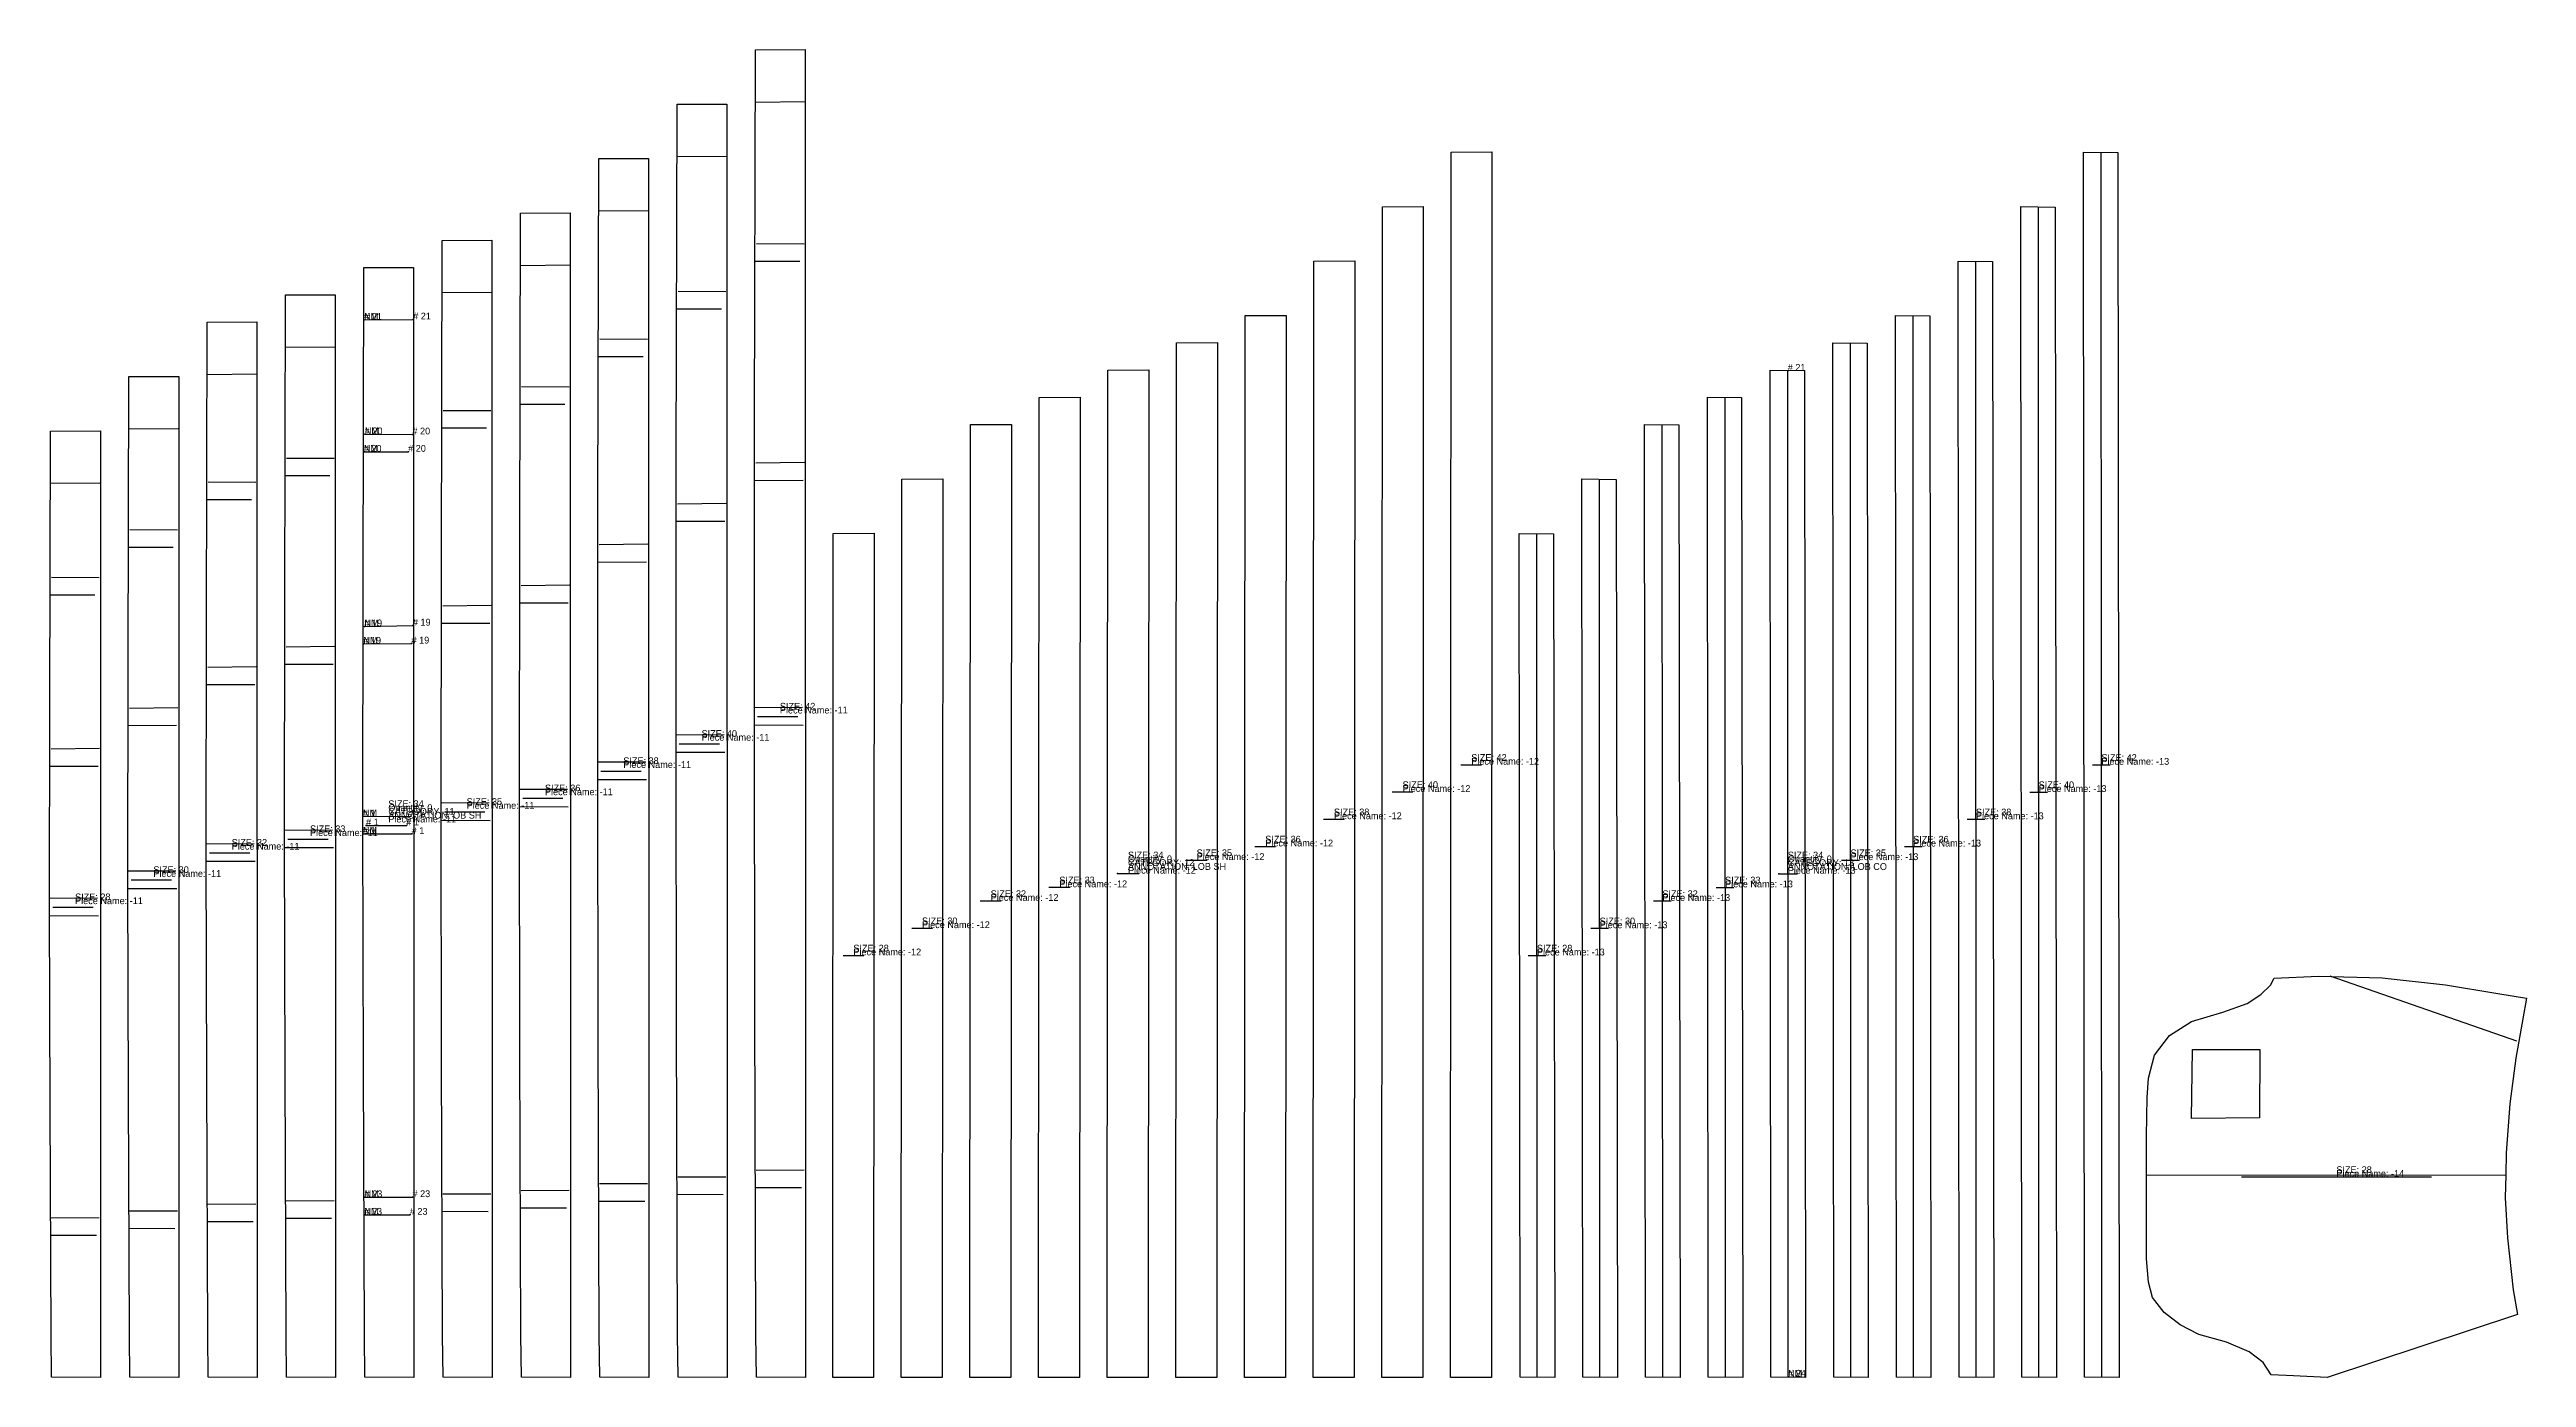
# Model space of a CAD drawing. Extents: x 0 to 2576, y 0 to 49.
# Drawn here: x 2229.8 to 2320.7, y 0 to 48.8 of the extents above; entities that cross this region are included whole.
import ezdxf

# ---------------------------------------------------------------- set-up
doc = ezdxf.new("R2010")
doc.units = 0

# ---------------------------------------------------------------- blocks, each defined once
blk = doc.blocks.new('1111-11_28')
at = {"layer": '1'}
blk.add_lwpolyline([(1.8763, 0), (0.0762, 0.0043), (0.0571, 1.5547), (0.0202, 9.9061), (0, 17.2672), (0.0098, 24.6378), (0.0367, 34.7485), (1.867, 34.7538), (1.8763, 0)], close=True, dxfattribs=at)
at = {"layer": '5'}
blk.add_line((0.12, 17.2655), (1.6001, 17.2655), dxfattribs=at)
at = {"layer": '7'}
blk.add_line((0.12, 17.2655), (1.6001, 17.2655), dxfattribs=at)
at = {"layer": '8'}
for p, q in [((0.0508, 32.8282), (1.8512, 32.8438)), ((0.074, 29.3775), (1.8241, 29.3738)), ((0.0354, 28.7379), (1.6655, 28.7359)), ((0.0588, 23.077), (1.8393, 23.103)), ((0.0201, 22.4375), (1.7904, 22.4436)), ((0.0044, 17.5971), (1.7647, 17.6034)), ((0.0058, 16.9571), (1.7959, 16.9529)), ((0.0655, 5.865), (1.8258, 5.8712)), ((0.0569, 5.2251), (1.727, 5.2225))]:
    blk.add_line(p, q, dxfattribs=at)
at = {"layer": '1'}
for s, p in [('SIZE: 28', (0.9381, 17.5169)), ('Piece Name: -11', (0.9381, 17.3769))]:
    blk.add_text(s, height=0.25, dxfattribs=at).set_placement(p)
blk = doc.blocks.new('1111-11_30')
at = {"layer": '1'}
blk.add_lwpolyline([(1.8763, 0), (0.0762, 0.0043), (0.0571, 1.5547), (0.0202, 10.4061), (0, 18.2672), (0.0098, 26.1378), (0.0367, 36.7485), (1.867, 36.7538), (1.8763, 0)], close=True, dxfattribs=at)
at = {"layer": '5'}
blk.add_line((0.12, 18.2655), (1.6001, 18.2655), dxfattribs=at)
at = {"layer": '7'}
blk.add_line((0.12, 18.2655), (1.6001, 18.2655), dxfattribs=at)
at = {"layer": '8'}
for p, q in [((0.0508, 34.8282), (1.8512, 34.8438)), ((0.074, 31.1275), (1.8241, 31.1238)), ((0.0354, 30.4879), (1.6655, 30.4859)), ((0.0588, 24.577), (1.8393, 24.603)), ((0.0201, 23.9375), (1.7904, 23.9436)), ((0.0044, 18.5971), (1.7647, 18.6034)), ((0.0058, 17.9571), (1.7959, 17.9529)), ((0.0569, 5.4751), (1.727, 5.4725)), ((0.0655, 6.115), (1.8258, 6.1212))]:
    blk.add_line(p, q, dxfattribs=at)
at = {"layer": '1'}
for s, p in [('SIZE: 30', (0.9381, 18.5169)), ('Piece Name: -11', (0.9381, 18.3769))]:
    blk.add_text(s, height=0.25, dxfattribs=at).set_placement(p)
blk = doc.blocks.new('1111-11_32')
at = {"layer": '1'}
blk.add_lwpolyline([(1.8763, 0), (0.0762, 0.0043), (0.0571, 1.5547), (0.0202, 10.9061), (0, 19.2672), (0.0098, 27.6378), (0.0367, 38.7485), (1.867, 38.7538), (1.8763, 0)], close=True, dxfattribs=at)
at = {"layer": '5'}
blk.add_line((0.12, 19.2655), (1.6001, 19.2655), dxfattribs=at)
at = {"layer": '7'}
blk.add_line((0.12, 19.2655), (1.6001, 19.2655), dxfattribs=at)
at = {"layer": '8'}
for p, q in [((0.0508, 36.8282), (1.8512, 36.8438)), ((0.074, 32.8775), (1.8241, 32.8738)), ((0.0354, 32.2379), (1.6655, 32.2359)), ((0.0588, 26.077), (1.8393, 26.103)), ((0.0201, 25.4375), (1.7904, 25.4436)), ((0.0044, 19.5971), (1.7647, 19.6034)), ((0.0058, 18.9571), (1.7959, 18.9529)), ((0.0655, 6.365), (1.8258, 6.3712)), ((0.0569, 5.7251), (1.727, 5.7225))]:
    blk.add_line(p, q, dxfattribs=at)
at = {"layer": '1'}
for s, p in [('SIZE: 32', (0.9381, 19.5169)), ('Piece Name: -11', (0.9381, 19.3769))]:
    blk.add_text(s, height=0.25, dxfattribs=at).set_placement(p)
blk = doc.blocks.new('1111-11_33')
at = {"layer": '1'}
blk.add_lwpolyline([(1.8763, 0), (0.0762, 0.0043), (0.0571, 1.5547), (0.0202, 11.1561), (0, 19.7672), (0.0098, 28.3878), (0.0367, 39.7485), (1.867, 39.7538), (1.8763, 0)], close=True, dxfattribs=at)
at = {"layer": '5'}
blk.add_line((0.12, 19.7655), (1.6001, 19.7655), dxfattribs=at)
at = {"layer": '7'}
blk.add_line((0.12, 19.7655), (1.6001, 19.7655), dxfattribs=at)
at = {"layer": '8'}
for p, q in [((0.0508, 37.8282), (1.8512, 37.8438)), ((0.074, 33.7525), (1.8241, 33.7488)), ((0.0354, 33.1129), (1.6655, 33.1109)), ((0.0588, 26.827), (1.8393, 26.853)), ((0.0201, 26.1875), (1.7904, 26.1936)), ((0.0044, 20.0971), (1.7647, 20.1034)), ((0.0058, 19.4571), (1.7959, 19.4529)), ((0.0655, 6.49), (1.8258, 6.4962)), ((0.0569, 5.8501), (1.727, 5.8475))]:
    blk.add_line(p, q, dxfattribs=at)
at = {"layer": '1'}
for s, p in [('SIZE: 33', (0.9381, 20.0169)), ('Piece Name: -11', (0.9381, 19.8769))]:
    blk.add_text(s, height=0.25, dxfattribs=at).set_placement(p)
blk = doc.blocks.new('1111-11_34')
at = {"layer": '1'}
blk.add_lwpolyline([(1.8763, 0), (0.0762, 0.0043), (0.0571, 1.5547), (0.0202, 11.4061), (0, 20.2672), (0.0098, 29.1378), (0.0367, 40.7485), (1.867, 40.7538), (1.8763, 0)], close=True, dxfattribs=at)
at = {"layer": '2'}
for p in [(0.0508, 38.8282), (1.8512, 38.8438), (0.074, 34.6275), (1.8241, 34.6238), (0.0354, 33.9879), (1.6655, 33.9859), (0.0588, 27.577), (1.8393, 27.603), (0.0201, 26.9375), (1.7904, 26.9436), (0.0044, 20.5971), (0.12, 20.2655), (1.6001, 20.2655), (1.7647, 20.6034), (0.0058, 19.9571), (1.7959, 19.9529), (0.0655, 6.615), (1.8258, 6.6212), (0.0569, 5.9751), (1.727, 5.9725)]:
    blk.add_point(p, dxfattribs=at)
at = {"layer": '5'}
blk.add_line((0.12, 20.2655), (1.6001, 20.2655), dxfattribs=at)
at = {"layer": '7'}
blk.add_line((0.12, 20.2655), (1.6001, 20.2655), dxfattribs=at)
at = {"layer": '8'}
for p, q in [((0.0508, 38.8282), (1.8512, 38.8438)), ((0.074, 34.6275), (1.8241, 34.6238)), ((0.0354, 33.9879), (1.6655, 33.9859)), ((0.0588, 27.577), (1.8393, 27.603)), ((0.0201, 26.9375), (1.7904, 26.9436)), ((0.0044, 20.5971), (1.7647, 20.6034)), ((0.0058, 19.9571), (1.7959, 19.9529)), ((0.0655, 6.615), (1.8258, 6.6212)), ((0.0569, 5.9751), (1.727, 5.9725))]:
    blk.add_line(p, q, dxfattribs=at)
at = {"layer": '1'}
for s, p in [('SIZE: 34', (0.9381, 20.9369)), ('Quantity: 0', (0.9381, 20.7969)), ('ANNOTATION: OB SH', (0.9381, 20.5169)), ('CATEGORY: 11', (0.9381, 20.6569)), ('Piece Name: -11', (0.9381, 20.3769))]:
    blk.add_text(s, height=0.25, dxfattribs=at).set_placement(p)
at = {"layer": '2'}
for s, p in [('# 21', (0.0508, 38.8282)), ('# 21', (1.8512, 38.8438)), ('# 20', (0.074, 34.6275)), ('# 20', (1.8241, 34.6238)), ('# 20', (0.0354, 33.9879)), ('# 20', (1.6655, 33.9859)), ('# 19', (0.0588, 27.577)), ('# 19', (1.8393, 27.603)), ('# 19', (0.0201, 26.9375)), ('# 19', (1.7904, 26.9436)), ('# 1', (0.0044, 20.5971)), ('# 1', (0.0058, 19.9571)), ('# 1', (0.12, 20.2655)), ('# 1', (1.6001, 20.2655)), ('# 1', (1.7647, 20.6034)), ('# 1', (1.7959, 19.9529)), ('# 23', (0.0655, 6.615)), ('# 23', (1.8258, 6.6212)), ('# 23', (0.0569, 5.9751)), ('# 23', (1.727, 5.9725))]:
    blk.add_text(s, height=0.25, dxfattribs=at).set_placement(p)
at = {"layer": '8'}
for p in [(0.0508, 38.8282), (0.074, 34.6275), (0.0354, 33.9879), (0.0588, 27.577), (0.0201, 26.9375), (0.0044, 20.5971), (0.0058, 19.9571), (0.0655, 6.615), (0.0569, 5.9751)]:
    blk.add_text('NM', height=0.25, dxfattribs=at).set_placement(p)
blk = doc.blocks.new('1111-11_35')
at = {"layer": '1'}
blk.add_lwpolyline([(1.8763, 0), (0.0762, 0.0043), (0.0571, 1.5547), (0.0202, 11.6561), (0, 20.7672), (0.0098, 29.8878), (0.0367, 41.7485), (1.867, 41.7538), (1.8763, 0)], close=True, dxfattribs=at)
at = {"layer": '5'}
blk.add_line((0.12, 20.7655), (1.6001, 20.7655), dxfattribs=at)
at = {"layer": '7'}
blk.add_line((0.12, 20.7655), (1.6001, 20.7655), dxfattribs=at)
at = {"layer": '8'}
for p, q in [((0.0508, 39.8282), (1.8512, 39.8438)), ((0.074, 35.5025), (1.8241, 35.4988)), ((0.0354, 34.8629), (1.6655, 34.8609)), ((0.0588, 28.327), (1.8393, 28.353)), ((0.0201, 27.6875), (1.7904, 27.6936)), ((0.0044, 21.0971), (1.7647, 21.1034)), ((0.0058, 20.4571), (1.7959, 20.4529)), ((0.0655, 6.74), (1.8258, 6.7462)), ((0.0569, 6.1001), (1.727, 6.0975))]:
    blk.add_line(p, q, dxfattribs=at)
at = {"layer": '1'}
for s, p in [('SIZE: 35', (0.9381, 21.0169)), ('Piece Name: -11', (0.9381, 20.8769))]:
    blk.add_text(s, height=0.25, dxfattribs=at).set_placement(p)
blk = doc.blocks.new('1111-11_36')
at = {"layer": '1'}
blk.add_lwpolyline([(1.8763, 0), (0.0762, 0.0043), (0.0571, 1.5547), (0.0202, 11.9061), (0, 21.2672), (0.0098, 30.6378), (0.0367, 42.7485), (1.867, 42.7538), (1.8763, 0)], close=True, dxfattribs=at)
at = {"layer": '5'}
blk.add_line((0.12, 21.2655), (1.6001, 21.2655), dxfattribs=at)
at = {"layer": '7'}
blk.add_line((0.12, 21.2655), (1.6001, 21.2655), dxfattribs=at)
at = {"layer": '8'}
for p, q in [((0.0508, 40.8282), (1.8512, 40.8438)), ((0.0354, 35.7379), (1.6655, 35.7359)), ((0.074, 36.3775), (1.8241, 36.3738)), ((0.0201, 28.4375), (1.7904, 28.4436)), ((0.0588, 29.077), (1.8393, 29.103)), ((0.0044, 21.5971), (1.7647, 21.6034)), ((0.0058, 20.9571), (1.7959, 20.9529)), ((0.0655, 6.865), (1.8258, 6.8712)), ((0.0569, 6.2251), (1.727, 6.2225))]:
    blk.add_line(p, q, dxfattribs=at)
at = {"layer": '1'}
for s, p in [('SIZE: 36', (0.9381, 21.5169)), ('Piece Name: -11', (0.9381, 21.3769))]:
    blk.add_text(s, height=0.25, dxfattribs=at).set_placement(p)
blk = doc.blocks.new('1111-11_38')
at = {"layer": '1'}
blk.add_lwpolyline([(1.8763, 0), (0.0762, 0.0043), (0.0571, 1.5547), (0.0202, 12.4061), (0, 22.2672), (0.0098, 32.1378), (0.0367, 44.7485), (1.867, 44.7538), (1.8763, 0)], close=True, dxfattribs=at)
at = {"layer": '5'}
blk.add_line((0.12, 22.2655), (1.6001, 22.2655), dxfattribs=at)
at = {"layer": '7'}
blk.add_line((0.12, 22.2655), (1.6001, 22.2655), dxfattribs=at)
at = {"layer": '8'}
for p, q in [((0.0508, 42.8282), (1.8512, 42.8438)), ((0.0354, 37.4879), (1.6655, 37.4859)), ((0.074, 38.1275), (1.8241, 38.1238)), ((0.0588, 30.577), (1.8393, 30.603)), ((0.0201, 29.9375), (1.7904, 29.9436)), ((0.0044, 22.5971), (1.7647, 22.6034)), ((0.0058, 21.9571), (1.7959, 21.9529)), ((0.0569, 6.4751), (1.727, 6.4725)), ((0.0655, 7.115), (1.8258, 7.1212))]:
    blk.add_line(p, q, dxfattribs=at)
at = {"layer": '1'}
for s, p in [('SIZE: 38', (0.9381, 22.5169)), ('Piece Name: -11', (0.9381, 22.3769))]:
    blk.add_text(s, height=0.25, dxfattribs=at).set_placement(p)
blk = doc.blocks.new('1111-11_40')
at = {"layer": '1'}
blk.add_lwpolyline([(1.8763, 0), (0.0762, 0.0043), (0.0571, 1.5547), (0.0202, 12.9061), (0, 23.2672), (0.0098, 33.6378), (0.0367, 46.7485), (1.867, 46.7538), (1.8763, 0)], close=True, dxfattribs=at)
at = {"layer": '5'}
blk.add_line((0.12, 23.2655), (1.6001, 23.2655), dxfattribs=at)
at = {"layer": '7'}
blk.add_line((0.12, 23.2655), (1.6001, 23.2655), dxfattribs=at)
at = {"layer": '8'}
for p, q in [((0.0508, 44.8282), (1.8512, 44.8438)), ((0.0354, 39.2379), (1.6655, 39.2359)), ((0.074, 39.8775), (1.8241, 39.8738)), ((0.0588, 32.077), (1.8393, 32.103)), ((0.0201, 31.4375), (1.7904, 31.4436)), ((0.0044, 23.5971), (1.7647, 23.6034)), ((0.0058, 22.9571), (1.7959, 22.9529)), ((0.0655, 7.365), (1.8258, 7.3712)), ((0.0569, 6.7251), (1.727, 6.7225))]:
    blk.add_line(p, q, dxfattribs=at)
at = {"layer": '1'}
for s, p in [('SIZE: 40', (0.9381, 23.5169)), ('Piece Name: -11', (0.9381, 23.3769))]:
    blk.add_text(s, height=0.25, dxfattribs=at).set_placement(p)
blk = doc.blocks.new('1111-11_42')
at = {"layer": '1'}
blk.add_lwpolyline([(1.8763, 0), (0.0762, 0.0043), (0.0571, 1.5547), (0.0202, 13.4061), (0, 24.2672), (0.0098, 35.1378), (0.0367, 48.7485), (1.867, 48.7538), (1.8763, 0)], close=True, dxfattribs=at)
at = {"layer": '5'}
blk.add_line((0.12, 24.2655), (1.6001, 24.2655), dxfattribs=at)
at = {"layer": '7'}
blk.add_line((0.12, 24.2655), (1.6001, 24.2655), dxfattribs=at)
at = {"layer": '8'}
for p, q in [((0.0508, 46.8282), (1.8512, 46.8438)), ((0.0354, 40.9879), (1.6655, 40.9859)), ((0.074, 41.6275), (1.8241, 41.6238)), ((0.0201, 32.9375), (1.7904, 32.9436)), ((0.0588, 33.577), (1.8393, 33.603)), ((0.0044, 24.5971), (1.7647, 24.6034)), ((0.0058, 23.9571), (1.7959, 23.9529)), ((0.0655, 7.615), (1.8258, 7.6212)), ((0.0569, 6.9751), (1.727, 6.9725))]:
    blk.add_line(p, q, dxfattribs=at)
at = {"layer": '1'}
for s, p in [('SIZE: 42', (0.9381, 24.5169)), ('Piece Name: -11', (0.9381, 24.3769))]:
    blk.add_text(s, height=0.25, dxfattribs=at).set_placement(p)
blk = doc.blocks.new('1111-12_28')
at = {"layer": '1'}
blk.add_lwpolyline([(1.5002, 0), (0, 0.0004), (0.0212, 30.9835), (1.5215, 30.9931), (1.5002, 0)], close=True, dxfattribs=at)
at = {"layer": '5'}
blk.add_line((0.3804, 15.4965), (1.1411, 15.4965), dxfattribs=at)
at = {"layer": '7'}
blk.add_line((0.3804, 15.4965), (1.1411, 15.4965), dxfattribs=at)
at = {"layer": '1'}
for s, p in [('SIZE: 28', (0.7607, 15.6365)), ('Piece Name: -12', (0.7607, 15.4965))]:
    blk.add_text(s, height=0.25, dxfattribs=at).set_placement(p)
blk = doc.blocks.new('1111-12_30')
at = {"layer": '1'}
blk.add_lwpolyline([(1.5002, 0), (0, 0.0004), (0.0212, 32.9835), (1.5215, 32.9931), (1.5002, 0)], close=True, dxfattribs=at)
at = {"layer": '5'}
blk.add_line((0.3804, 16.4965), (1.1411, 16.4965), dxfattribs=at)
at = {"layer": '7'}
blk.add_line((0.3804, 16.4965), (1.1411, 16.4965), dxfattribs=at)
at = {"layer": '1'}
for s, p in [('SIZE: 30', (0.7607, 16.6365)), ('Piece Name: -12', (0.7607, 16.4965))]:
    blk.add_text(s, height=0.25, dxfattribs=at).set_placement(p)
blk = doc.blocks.new('1111-12_32')
at = {"layer": '1'}
blk.add_lwpolyline([(1.5002, 0), (0, 0.0004), (0.0212, 34.9835), (1.5215, 34.9931), (1.5002, 0)], close=True, dxfattribs=at)
at = {"layer": '5'}
blk.add_line((0.3804, 17.4965), (1.1411, 17.4965), dxfattribs=at)
at = {"layer": '7'}
blk.add_line((0.3804, 17.4965), (1.1411, 17.4965), dxfattribs=at)
at = {"layer": '1'}
for s, p in [('SIZE: 32', (0.7607, 17.6365)), ('Piece Name: -12', (0.7607, 17.4965))]:
    blk.add_text(s, height=0.25, dxfattribs=at).set_placement(p)
blk = doc.blocks.new('1111-12_33')
at = {"layer": '1'}
blk.add_lwpolyline([(1.5002, 0), (0, 0.0004), (0.0212, 35.9835), (1.5215, 35.9931), (1.5002, 0)], close=True, dxfattribs=at)
at = {"layer": '5'}
blk.add_line((0.3804, 17.9965), (1.1411, 17.9965), dxfattribs=at)
at = {"layer": '7'}
blk.add_line((0.3804, 17.9965), (1.1411, 17.9965), dxfattribs=at)
at = {"layer": '1'}
for s, p in [('SIZE: 33', (0.7607, 18.1365)), ('Piece Name: -12', (0.7607, 17.9965))]:
    blk.add_text(s, height=0.25, dxfattribs=at).set_placement(p)
blk = doc.blocks.new('1111-12_34')
at = {"layer": '1'}
blk.add_lwpolyline([(1.5002, 0), (0, 0.0004), (0.0212, 36.9835), (1.5215, 36.9931), (1.5002, 0)], close=True, dxfattribs=at)
at = {"layer": '2'}
for p in [(0.3804, 18.4965), (1.1411, 18.4965)]:
    blk.add_point(p, dxfattribs=at)
at = {"layer": '5'}
blk.add_line((0.3804, 18.4965), (1.1411, 18.4965), dxfattribs=at)
at = {"layer": '7'}
blk.add_line((0.3804, 18.4965), (1.1411, 18.4965), dxfattribs=at)
at = {"layer": '1'}
for s, p in [('SIZE: 34', (0.7607, 19.0565)), ('Quantity: 0', (0.7607, 18.9165)), ('ANNOTATION: LOB SH', (0.7607, 18.6365)), ('CATEGORY: 12', (0.7607, 18.7765)), ('Piece Name: -12', (0.7607, 18.4965))]:
    blk.add_text(s, height=0.25, dxfattribs=at).set_placement(p)
blk = doc.blocks.new('1111-12_35')
at = {"layer": '1'}
blk.add_lwpolyline([(1.5002, 0), (0, 0.0004), (0.0212, 37.9835), (1.5215, 37.9931), (1.5002, 0)], close=True, dxfattribs=at)
at = {"layer": '5'}
blk.add_line((0.3804, 18.9965), (1.1411, 18.9965), dxfattribs=at)
at = {"layer": '7'}
blk.add_line((0.3804, 18.9965), (1.1411, 18.9965), dxfattribs=at)
at = {"layer": '1'}
for s, p in [('SIZE: 35', (0.7607, 19.1365)), ('Piece Name: -12', (0.7607, 18.9965))]:
    blk.add_text(s, height=0.25, dxfattribs=at).set_placement(p)
blk = doc.blocks.new('1111-12_36')
at = {"layer": '1'}
blk.add_lwpolyline([(1.5002, 0), (0, 0.0004), (0.0212, 38.9835), (1.5215, 38.9931), (1.5002, 0)], close=True, dxfattribs=at)
at = {"layer": '5'}
blk.add_line((0.3804, 19.4965), (1.1411, 19.4965), dxfattribs=at)
at = {"layer": '7'}
blk.add_line((0.3804, 19.4965), (1.1411, 19.4965), dxfattribs=at)
at = {"layer": '1'}
for s, p in [('SIZE: 36', (0.7607, 19.6365)), ('Piece Name: -12', (0.7607, 19.4965))]:
    blk.add_text(s, height=0.25, dxfattribs=at).set_placement(p)
blk = doc.blocks.new('1111-12_38')
at = {"layer": '1'}
blk.add_lwpolyline([(1.5002, 0), (0, 0.0004), (0.0212, 40.9835), (1.5215, 40.9931), (1.5002, 0)], close=True, dxfattribs=at)
at = {"layer": '5'}
blk.add_line((0.3804, 20.4965), (1.1411, 20.4965), dxfattribs=at)
at = {"layer": '7'}
blk.add_line((0.3804, 20.4965), (1.1411, 20.4965), dxfattribs=at)
at = {"layer": '1'}
for s, p in [('SIZE: 38', (0.7607, 20.6365)), ('Piece Name: -12', (0.7607, 20.4965))]:
    blk.add_text(s, height=0.25, dxfattribs=at).set_placement(p)
blk = doc.blocks.new('1111-12_40')
at = {"layer": '1'}
blk.add_lwpolyline([(1.5002, 0), (0, 0.0004), (0.0212, 42.9835), (1.5215, 42.9931), (1.5002, 0)], close=True, dxfattribs=at)
at = {"layer": '5'}
blk.add_line((0.3804, 21.4965), (1.1411, 21.4965), dxfattribs=at)
at = {"layer": '7'}
blk.add_line((0.3804, 21.4965), (1.1411, 21.4965), dxfattribs=at)
at = {"layer": '1'}
for s, p in [('SIZE: 40', (0.7607, 21.6365)), ('Piece Name: -12', (0.7607, 21.4965))]:
    blk.add_text(s, height=0.25, dxfattribs=at).set_placement(p)
blk = doc.blocks.new('1111-12_42')
at = {"layer": '1'}
blk.add_lwpolyline([(1.5002, 0), (0, 0.0004), (0.0212, 44.9835), (1.5215, 44.9931), (1.5002, 0)], close=True, dxfattribs=at)
at = {"layer": '5'}
blk.add_line((0.3804, 22.4965), (1.1411, 22.4965), dxfattribs=at)
at = {"layer": '7'}
blk.add_line((0.3804, 22.4965), (1.1411, 22.4965), dxfattribs=at)
at = {"layer": '1'}
for s, p in [('SIZE: 42', (0.7607, 22.6365)), ('Piece Name: -12', (0.7607, 22.4965))]:
    blk.add_text(s, height=0.25, dxfattribs=at).set_placement(p)
blk = doc.blocks.new('1111-13_28')
at = {"layer": '1'}
blk.add_lwpolyline([(1.3034, 0), (0.0335, 0.0147), (0, 30.9875), (1.2599, 30.973), (1.3034, 0)], close=True, dxfattribs=at)
at = {"layer": '5'}
blk.add_line((0.3258, 15.4937), (0.9775, 15.4937), dxfattribs=at)
at = {"layer": '7'}
blk.add_line((0.3258, 15.4937), (0.9775, 15.4937), dxfattribs=at)
at = {"layer": '8'}
blk.add_line((0.6637, 0.0274), (0.6497, 30.96), dxfattribs=at)
at = {"layer": '1'}
for s, p in [('SIZE: 28', (0.6517, 15.6337)), ('Piece Name: -13', (0.6517, 15.4937))]:
    blk.add_text(s, height=0.25, dxfattribs=at).set_placement(p)
blk = doc.blocks.new('1111-13_30')
at = {"layer": '1'}
blk.add_lwpolyline([(1.3034, 0), (0.0335, 0.0147), (0, 32.9875), (1.2599, 32.973), (1.3034, 0)], close=True, dxfattribs=at)
at = {"layer": '5'}
blk.add_line((0.3258, 16.4937), (0.9775, 16.4937), dxfattribs=at)
at = {"layer": '7'}
blk.add_line((0.3258, 16.4937), (0.9775, 16.4937), dxfattribs=at)
at = {"layer": '8'}
blk.add_line((0.6637, 0.0274), (0.6497, 32.96), dxfattribs=at)
at = {"layer": '1'}
for s, p in [('SIZE: 30', (0.6517, 16.6337)), ('Piece Name: -13', (0.6517, 16.4937))]:
    blk.add_text(s, height=0.25, dxfattribs=at).set_placement(p)
blk = doc.blocks.new('1111-13_32')
at = {"layer": '1'}
blk.add_lwpolyline([(1.3034, 0), (0.0335, 0.0147), (0, 34.9875), (1.2599, 34.973), (1.3034, 0)], close=True, dxfattribs=at)
at = {"layer": '5'}
blk.add_line((0.3258, 17.4937), (0.9775, 17.4937), dxfattribs=at)
at = {"layer": '7'}
blk.add_line((0.3258, 17.4937), (0.9775, 17.4937), dxfattribs=at)
at = {"layer": '8'}
blk.add_line((0.6637, 0.0274), (0.6497, 34.96), dxfattribs=at)
at = {"layer": '1'}
for s, p in [('SIZE: 32', (0.6517, 17.6337)), ('Piece Name: -13', (0.6517, 17.4937))]:
    blk.add_text(s, height=0.25, dxfattribs=at).set_placement(p)
blk = doc.blocks.new('1111-13_33')
at = {"layer": '1'}
blk.add_lwpolyline([(1.3034, 0), (0.0335, 0.0147), (0, 35.9875), (1.2599, 35.973), (1.3034, 0)], close=True, dxfattribs=at)
at = {"layer": '5'}
blk.add_line((0.3258, 17.9937), (0.9775, 17.9937), dxfattribs=at)
at = {"layer": '7'}
blk.add_line((0.3258, 17.9937), (0.9775, 17.9937), dxfattribs=at)
at = {"layer": '8'}
blk.add_line((0.6637, 0.0274), (0.6497, 35.96), dxfattribs=at)
at = {"layer": '1'}
for s, p in [('SIZE: 33', (0.6517, 18.1337)), ('Piece Name: -13', (0.6517, 17.9937))]:
    blk.add_text(s, height=0.25, dxfattribs=at).set_placement(p)
blk = doc.blocks.new('1111-13_34')
at = {"layer": '1'}
blk.add_lwpolyline([(1.3034, 0), (0.0335, 0.0147), (0, 36.9875), (1.2599, 36.973), (1.3034, 0)], close=True, dxfattribs=at)
at = {"layer": '2'}
for p in [(0.6497, 36.96), (0.3258, 18.4937), (0.9775, 18.4937), (0.6637, 0.0274)]:
    blk.add_point(p, dxfattribs=at)
at = {"layer": '5'}
blk.add_line((0.3258, 18.4937), (0.9775, 18.4937), dxfattribs=at)
at = {"layer": '7'}
blk.add_line((0.3258, 18.4937), (0.9775, 18.4937), dxfattribs=at)
at = {"layer": '8'}
blk.add_line((0.6637, 0.0274), (0.6497, 36.96), dxfattribs=at)
at = {"layer": '1'}
for s, p in [('SIZE: 34', (0.6517, 19.0537)), ('Quantity: 0', (0.6517, 18.9137)), ('ANNOTATION: LOB CO', (0.6517, 18.6337)), ('CATEGORY: 13', (0.6517, 18.7737)), ('Piece Name: -13', (0.6517, 18.4937))]:
    blk.add_text(s, height=0.25, dxfattribs=at).set_placement(p)
at = {"layer": '2'}
for s, p in [('# 21', (0.6497, 36.96)), ('# 24', (0.6637, 0.0274))]:
    blk.add_text(s, height=0.25, dxfattribs=at).set_placement(p)
at = {"layer": '8'}
blk.add_text('NM', height=0.25, dxfattribs=at).set_placement((0.6637, 0.0274))
blk = doc.blocks.new('1111-13_35')
at = {"layer": '1'}
blk.add_lwpolyline([(1.3034, 0), (0.0335, 0.0147), (0, 37.9875), (1.2599, 37.973), (1.3034, 0)], close=True, dxfattribs=at)
at = {"layer": '5'}
blk.add_line((0.3258, 18.9937), (0.9775, 18.9937), dxfattribs=at)
at = {"layer": '7'}
blk.add_line((0.3258, 18.9937), (0.9775, 18.9937), dxfattribs=at)
at = {"layer": '8'}
blk.add_line((0.6637, 0.0274), (0.6497, 37.96), dxfattribs=at)
at = {"layer": '1'}
for s, p in [('SIZE: 35', (0.6517, 19.1337)), ('Piece Name: -13', (0.6517, 18.9937))]:
    blk.add_text(s, height=0.25, dxfattribs=at).set_placement(p)
blk = doc.blocks.new('1111-13_36')
at = {"layer": '1'}
blk.add_lwpolyline([(1.3034, 0), (0.0335, 0.0147), (0, 38.9875), (1.2599, 38.973), (1.3034, 0)], close=True, dxfattribs=at)
at = {"layer": '5'}
blk.add_line((0.3258, 19.4937), (0.9775, 19.4937), dxfattribs=at)
at = {"layer": '7'}
blk.add_line((0.3258, 19.4937), (0.9775, 19.4937), dxfattribs=at)
at = {"layer": '8'}
blk.add_line((0.6637, 0.0274), (0.6497, 38.96), dxfattribs=at)
at = {"layer": '1'}
for s, p in [('SIZE: 36', (0.6517, 19.6337)), ('Piece Name: -13', (0.6517, 19.4937))]:
    blk.add_text(s, height=0.25, dxfattribs=at).set_placement(p)
blk = doc.blocks.new('1111-13_38')
at = {"layer": '1'}
blk.add_lwpolyline([(1.3034, 0), (0.0335, 0.0147), (0, 40.9875), (1.2599, 40.973), (1.3034, 0)], close=True, dxfattribs=at)
at = {"layer": '5'}
blk.add_line((0.3258, 20.4937), (0.9775, 20.4937), dxfattribs=at)
at = {"layer": '7'}
blk.add_line((0.3258, 20.4937), (0.9775, 20.4937), dxfattribs=at)
at = {"layer": '8'}
blk.add_line((0.6637, 0.0274), (0.6497, 40.96), dxfattribs=at)
at = {"layer": '1'}
for s, p in [('SIZE: 38', (0.6517, 20.6337)), ('Piece Name: -13', (0.6517, 20.4937))]:
    blk.add_text(s, height=0.25, dxfattribs=at).set_placement(p)
blk = doc.blocks.new('1111-13_40')
at = {"layer": '1'}
blk.add_lwpolyline([(1.3034, 0), (0.0335, 0.0147), (0, 42.9875), (1.2599, 42.973), (1.3034, 0)], close=True, dxfattribs=at)
at = {"layer": '5'}
blk.add_line((0.3258, 21.4937), (0.9775, 21.4937), dxfattribs=at)
at = {"layer": '7'}
blk.add_line((0.3258, 21.4937), (0.9775, 21.4937), dxfattribs=at)
at = {"layer": '8'}
blk.add_line((0.6637, 0.0274), (0.6497, 42.96), dxfattribs=at)
at = {"layer": '1'}
for s, p in [('SIZE: 40', (0.6517, 21.6337)), ('Piece Name: -13', (0.6517, 21.4937))]:
    blk.add_text(s, height=0.25, dxfattribs=at).set_placement(p)
blk = doc.blocks.new('1111-13_42')
at = {"layer": '1'}
blk.add_lwpolyline([(1.3034, 0), (0.0335, 0.0147), (0, 44.9875), (1.2599, 44.973), (1.3034, 0)], close=True, dxfattribs=at)
at = {"layer": '5'}
blk.add_line((0.3258, 22.4937), (0.9775, 22.4937), dxfattribs=at)
at = {"layer": '7'}
blk.add_line((0.3258, 22.4937), (0.9775, 22.4937), dxfattribs=at)
at = {"layer": '8'}
blk.add_line((0.6637, 0.0274), (0.6497, 44.96), dxfattribs=at)
at = {"layer": '1'}
for s, p in [('SIZE: 42', (0.6517, 22.6337)), ('Piece Name: -13', (0.6517, 22.4937))]:
    blk.add_text(s, height=0.25, dxfattribs=at).set_placement(p)
blk = doc.blocks.new('1111-14_28')
at = {"layer": '1'}
blk.add_lwpolyline([(6.6365, 0), (5.4044, 0.0548), (4.5827, 0.1012), (4.2897, 0.553), (3.7784, 0.9386), (2.9479, 1.295), (1.9295, 1.5759), (1.2389, 1.9364), (0.6556, 2.3898), (0.2297, 2.9379), (0.0836, 3.5039), (0.0092, 4.3521), (0.0093, 6.4429), (0.0012, 7.4232), (0, 8.8637), (0.0296, 10.2751), (0.0793, 10.9869), (0.2952, 11.8334), (0.8445, 12.5593), (1.6605, 13.0629), (2.8108, 13.4161), (3.7022, 13.7317), (4.2031, 14.0561), (4.5632, 14.4066), (4.696, 14.6605), (6.3248, 14.7272), (8.6573, 14.6739), (10.9857, 14.4105), (12.9155, 14.0956), (13.9609, 13.9255), (13.8224, 13.1712), (13.5738, 11.7234), (13.3516, 10.0464), (13.213, 8.2517), (13.1972, 7.4401), (13.1806, 6.5901), (13.2623, 5.1319), (13.4772, 3.2172), (13.6299, 2.3132), (6.6365, 0)], close=True, dxfattribs=at)
at = {"layer": '5'}
blk.add_line((3.4902, 7.3636), (10.4707, 7.3636), dxfattribs=at)
at = {"layer": '7'}
blk.add_line((3.4902, 7.3636), (10.4707, 7.3636), dxfattribs=at)
at = {"layer": '8'}
for p, q in [((6.7444, 14.7492), (13.5957, 12.3543)), ((0.0012, 7.4232), (13.2053, 7.4342))]:
    blk.add_line(p, q, dxfattribs=at)
blk.add_lwpolyline([(1.6524, 9.5013), (1.6897, 12.0434), (4.1706, 12.0444), (4.1525, 9.5329), (1.6721, 9.5118)], dxfattribs=at)
at = {"layer": '1'}
for s, p in [('SIZE: 28', (6.9804, 7.5036)), ('Piece Name: -14', (6.9804, 7.3636))]:
    blk.add_text(s, height=0.25, dxfattribs=at).set_placement(p)

msp = doc.modelspace()

# ---------------------------------------------------------------- block references
at = {"layer": '1'}
for name, p in [('1111-11_42', (2255.6537, 0)), ('1111-11_40', (2252.7774, 0)), ('1111-11_38', (2249.9011, 0)), ('1111-12_42', (2281.2235, 0)), ('1111-13_42', (2304.4756, 0)), ('1111-12_40', (2278.702, 0)), ('1111-13_40', (2302.1722, 0)), ('1111-11_36', (2247.0248, 0)), ('1111-11_35', (2244.1485, 0)), ('1111-12_38', (2276.1805, 0)), ('1111-13_38', (2299.8688, 0)), ('1111-11_34', (2241.2722, 0)), ('1111-11_33', (2238.3959, 0)), ('1111-11_32', (2235.5196, 0)), ('1111-12_36', (2273.659, 0)), ('1111-13_36', (2297.5654, 0)), ('1111-12_35', (2271.1375, 0)), ('1111-13_35', (2295.262, 0)), ('1111-11_30', (2232.6433, 0)), ('1111-12_34', (2268.616, 0)), ('1111-13_34', (2292.9586, 0)), ('1111-12_33', (2266.0945, 0)), ('1111-13_33', (2290.6552, 0)), ('1111-11_28', (2229.767, 0)), ('1111-12_32', (2263.573, 0)), ('1111-13_32', (2288.3518, 0)), ('1111-12_30', (2261.0515, 0)), ('1111-13_30', (2286.0484, 0)), ('1111-12_28', (2258.53, 0)), ('1111-13_28', (2283.745, 0)), ('1111-14_28', (2306.779, 0))]:
    msp.add_blockref(name, p, dxfattribs=at)

doc.saveas('drawing.dxf')
